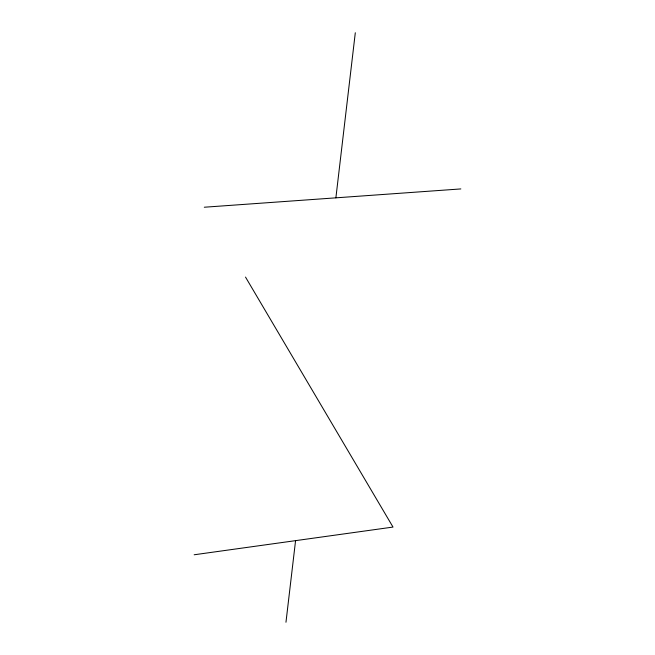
<?xml version="1.0" encoding="UTF-8"?>
<svg xmlns="http://www.w3.org/2000/svg" width="655" height="655" viewBox="0 0 655 655"><rect width="100%" height="100%" fill="white"/><g stroke="black" fill="none" stroke-linecap="round" stroke-linejoin="round"><path stroke-width="0.98" d="M285.965 622.25L295.569 540.645M335.884 197.843L355.305 32.75M194.158 554.777L393.016 527.07L245.51 277.081M204.294 207.226L460.842 188.927"/></g></svg>
